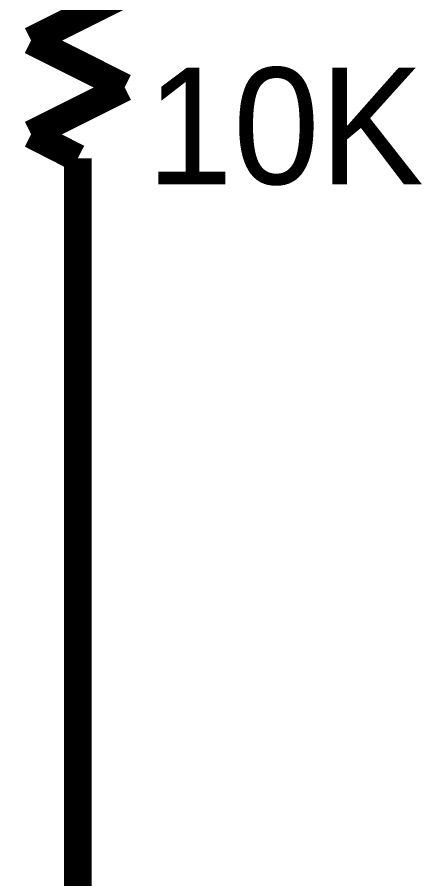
# Model space of a CAD drawing. Header units: inches. Extents: x 0 to 432, y 0 to 280.
# Drawn here: x 296.53 to 300.9, y 178.65 to 187.95 of the extents above; entities that cross this region are included whole.
import ezdxf

# ---------------------------------------------------------------- set-up
doc = ezdxf.new("R2010")
doc.units = ezdxf.units.IN
doc.layers.add('Sheet', color=255, linetype='Continuous')

msp = doc.modelspace()

# ---------------------------------------------------------------- linework, layer by layer
at = {"layer": 'Sheet'}
for points in [[(297.6936, 188.202, 0.2997, 0.2997, 0), (296.6828, 187.6966, 0.2997, 0.2997, 0)], [(296.6828, 187.6966, 0.2997, 0.2997, 0), (297.6936, 187.1913, 0.2997, 0.2997, 0)], [(297.6936, 187.1913, 0.2997, 0.2997, 0), (296.6828, 186.6859, 0.2997, 0.2997, 0)], [(296.6828, 186.6859, 0.2997, 0.2997, 0), (297.1882, 186.4276, 0.2997, 0.2997, 0)], [(297.1882, 186.4276, 0.2997, 0.2997, 0), (297.1882, 185.4057, 0.2997, 0.2997, 0)], [(297.1882, 185.4057, 0.2997, 0.2997, 0), (297.1882, 182.8677, 0.2997, 0.2997, 0)], [(297.1882, 182.8677, 0.2997, 0.2997, 0), (297.1882, 177.7918, 0.2997, 0.2997, 0), (297.1882, 175.2539, 0.2997, 0.2997, 0)]]:
    msp.add_lwpolyline(points, format="xyseb", dxfattribs=at)

# ---------------------------------------------------------------- texts
msp.add_text('10K', height=1.25775, dxfattribs=at).set_placement((297.9294, 186.1469))

doc.saveas('drawing.dxf')
